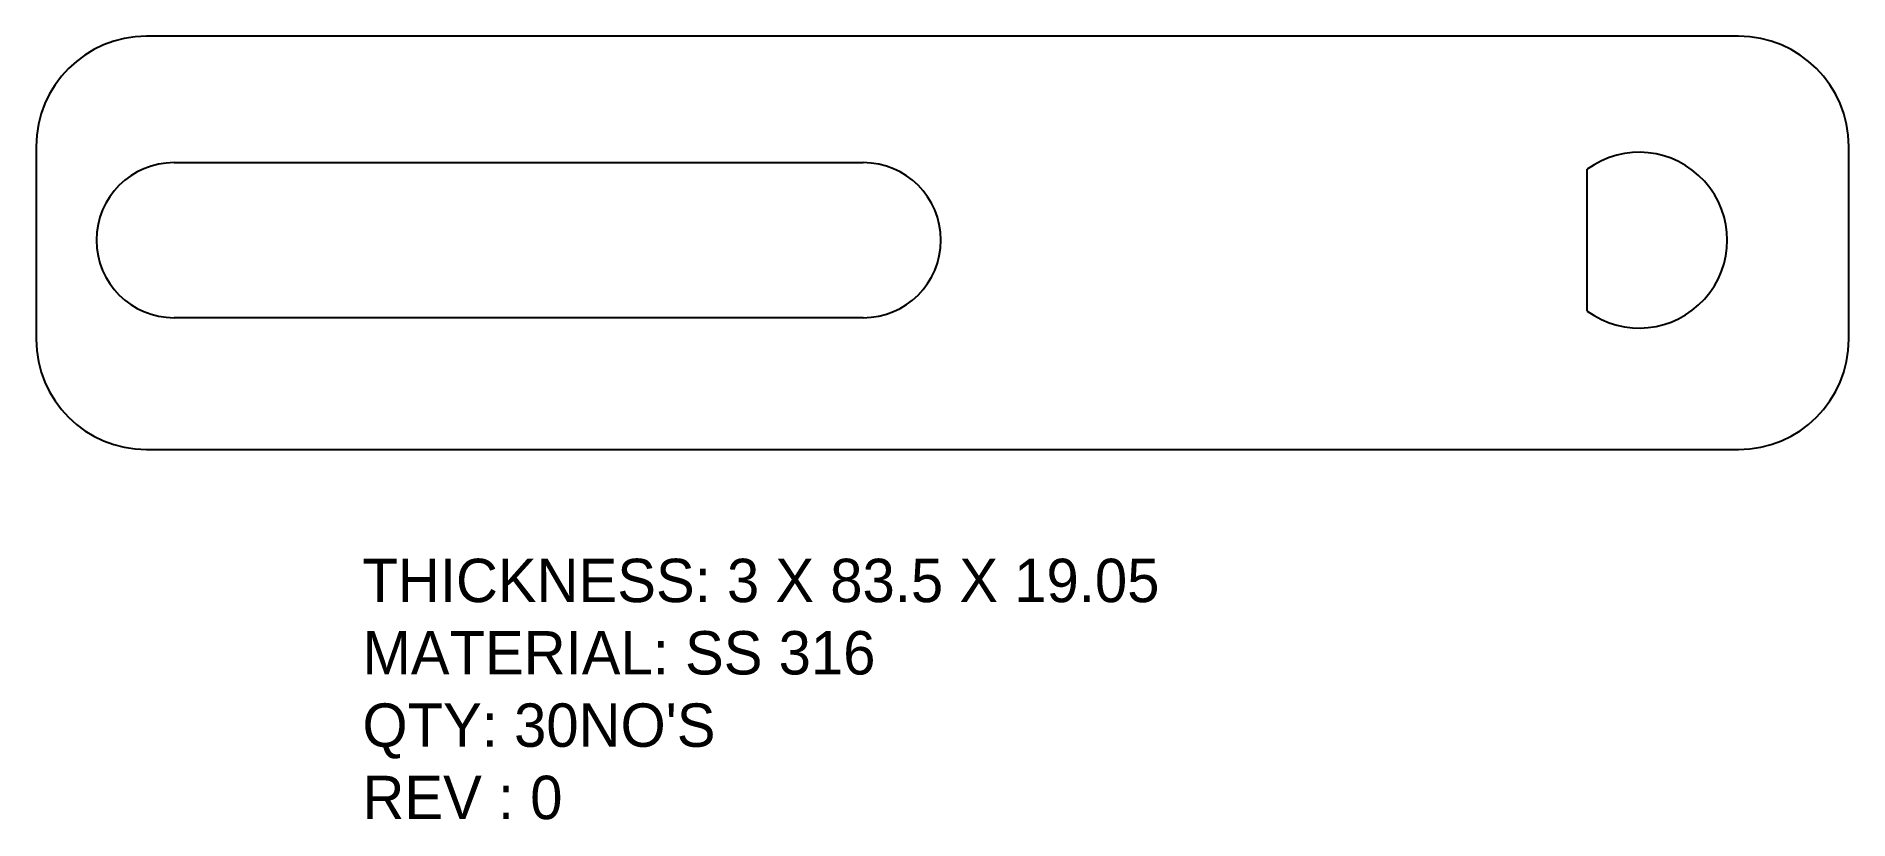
# Model space of a CAD drawing. Header units: inches. Extents: x 2259.8 to 2343.3, y 112.1 to 148.2.
import ezdxf

# ---------------------------------------------------------------- set-up
doc = ezdxf.new("R2010")
doc.units = ezdxf.units.IN
doc.header["$MEASUREMENT"] = 0
doc.layers.add('LaserCutting', color=3, linetype='Continuous')

msp = doc.modelspace()

# ---------------------------------------------------------------- linework, layer by layer
at = {"layer": 'LaserCutting'}
for p, q in [((2338.267, 148.166), (2264.927, 148.166)), ((2259.847, 143.086), (2259.847, 134.196)), ((2343.347, 134.196), (2343.347, 143.086)), ((2266.197, 142.341), (2297.947, 142.341)), ((2331.302, 135.5), (2331.302, 142.032)), ((2297.947, 135.191), (2266.197, 135.191)), ((2264.927, 129.116), (2338.267, 129.116))]:
    msp.add_line(p, q, dxfattribs=at)
for centre, radius, start, end in [((2264.927, 143.086), 5.08, 90, 180), ((2338.267, 143.086), 5.08, 0, 90), ((2333.697, 138.766), 4.05, 233.74656, 126.25344), ((2266.197, 138.766), 3.575, 90, 270), ((2297.947, 138.766), 3.575, 270, 90), ((2264.927, 134.196), 5.08, 180, 270), ((2338.267, 134.196), 5.08, 270, 0)]:
    msp.add_arc(centre, radius, start, end, dxfattribs=at)

# ---------------------------------------------------------------- texts
at = {"layer": 'LaserCutting', "insert": (2274.875, 124.082), "char_height": 2, "width": 75.35348, "attachment_point": 1}
msp.add_mtext("{\\fCentury Gothic|b0|i0|c0|p18;THICKNESS: 3 X 83.5 X 19.05\\PMATERIAL: SS 316\\PQTY: 30NO'S\\PREV : 0}", dxfattribs=at)

doc.saveas('drawing.dxf')
